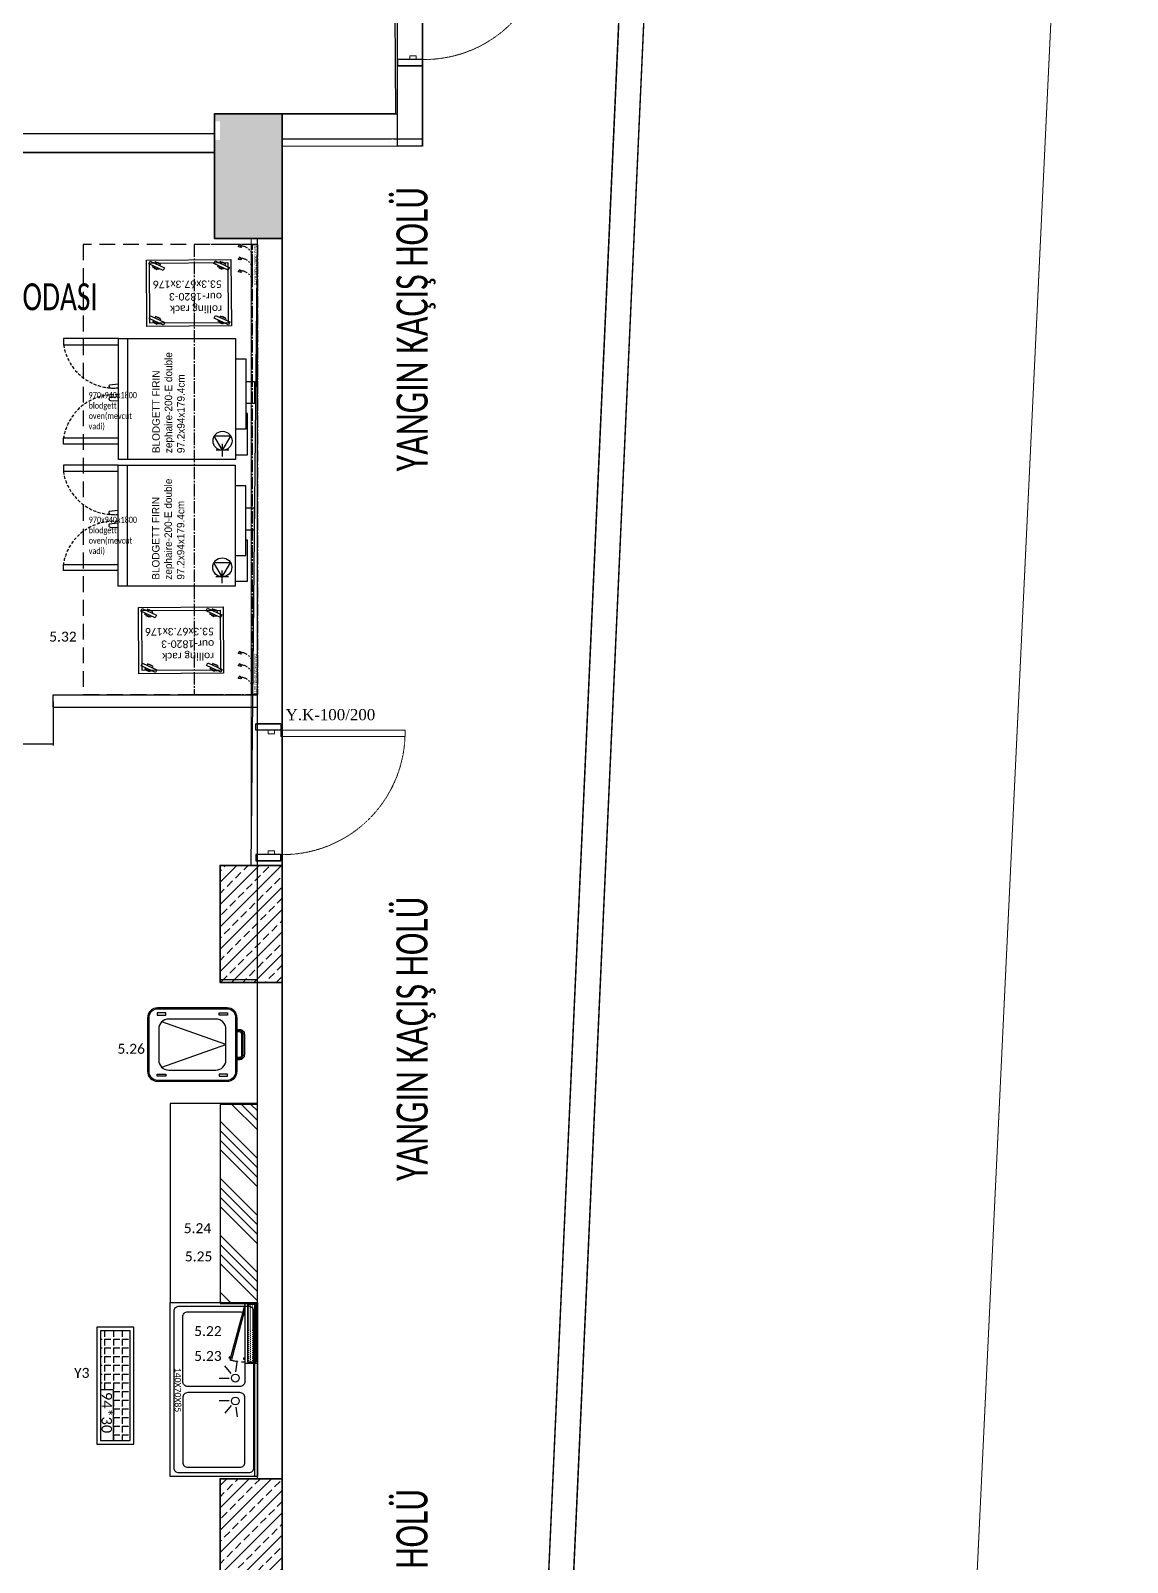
# Model space of a CAD drawing. Header units: millimetres. Extents: x -10496 to -5455, y -188 to 7293.
# Drawn here: x -6337 to -5455, y 3586 to 4817 of the extents above; entities that cross this region are included whole.
import ezdxf

# ---------------------------------------------------------------- set-up
doc = ezdxf.new("R2010")
doc.units = ezdxf.units.MM
for name, pattern in [('300_Z4_FCD_F03$0$GESTRICHELT', [0.75, 0.5, -0.25]), ('DASHED', [19.05, 12.7, -6.35]), ('GEN7', [13.75, 10, -1.25, 1.25, -1.25]), ('HIDDEN2', [4.7625, 3.175, -1.5875])]:
    doc.linetypes.add(name, pattern=pattern)
for name, color, linetype, lineweight in [('00 DUVAR', 32, 'Continuous', 35), ('00 KAPI YAZISI', 48, 'Continuous', 18), ('00 KOLON TARARMA', 43, 'Continuous', 13), ('00 KORDİNAT', 31, 'Continuous', 13), ('00 TEFRİŞ', 252, 'Continuous', 13), ('alan_net', 30, 'Continuous', 0), ('GJC_duvar', 10, 'Continuous', 30), ('GJC_kolon', 87, 'Continuous', 35), ('GJC_ölçüler', 253, 'Continuous', 5), ('kapı_kanadı', 40, 'Continuous', 20), ('kapı_kasa', 30, 'Continuous', 25), ('no3_yazı tefriş', 152, 'Continuous', 0), ('no3_ölçü tefriş', 252, 'Continuous', 0)]:
    doc.layers.add(name, color=color, linetype=linetype, lineweight=lineweight)
for name, color, linetype in [('200-EquipBorder-2d', 9, 'Continuous'), ('GJC ALAN', 2, 'Continuous'), ('GJC_paslanmaz', 134, 'Continuous'), ('GJC_yazı', 11, 'Continuous'), ('Kıtc-002 Çizgi', 7, 'Continuous'), ('Kıtc-006 Yazı 001', 1, 'Continuous'), ('Kıtc-008 Rakam', 1, 'Continuous'), ('Kıtc-028 Yer Izgarası', 252, 'Continuous'), ('Kıtc-040 Davlumbaz', 4, 'Continuous'), ('S2000-002 Çizgi', 7, 'Continuous')]:
    doc.layers.add(name, color=color, linetype=linetype)
doc.styles.add('RomanS', font='times.ttf')
doc.styles.get("Standard").update_dxf_attribs({"font": 'calibri.ttf', "height": 15})
doc.styles.add('Ölçü50', font='calibri.ttf', dxfattribs={"width": 0.7})
doc.dimstyles.new('olcu-10', dxfattribs={"dimtxt": 15, "dimasz": 1, "dimexe": 1.25, "dimexo": 0.625, "dimgap": 0.5, "dimtad": 1, "dimdec": 0, "dimzin": 9, "dimtxsty": 'Ölçü50', "dimblk": 'ARCHTICK', "dimcen": 2, "dimclrd": 256, "dimclre": 256, "dimclrt": 6, "dimazin": 2, "dimtfac": 1, "dimtdec": 0, "dimtix": 1, "dimtmove": 0, "dimatfit": 3, "dimldrblk": 'ARCHTICK', "dimfxl": 1, "dimlwd": -1, "dimarcsym": 0})
pattern_1 = [(45, (78636.961, -7834.581), (-8.980256, 8.980256), []), (45, (78645.941, -7834.581), (-8.980256, 8.980256), [6.35, -3.175])]

# ---------------------------------------------------------------- blocks, each defined once
blk = doc.blocks.new('*U70')
h = blk.add_hatch()
h.set_pattern_fill('ANSI34', color=253, scale=1.7)
h.paths.add_polyline_path([(159.8, -30), (159.8, 0), (0, 0), (0, -30)])
at = {"layer": 'Kıtc-002 Çizgi'}
blk.add_lwpolyline([(0, -30), (159.8, -30), (159.8, 0), (0, 0)], close=True, dxfattribs=at)
blk = doc.blocks.new('A$C7BCF7DCD')
at = {"layer": 'Kıtc-002 Çizgi'}
h = blk.add_hatch(dxfattribs=at)
h.set_pattern_fill('DOTS', color=256, style=0)
h.set_pattern_definition([(0, (-5227.2797, -8366.9668), (0.79375, 1.5875), [0, -1.5875])])
h.paths.add_polyline_path([(1, 10.2), (1, 3.2), (47, 3.2), (47, 10.2)])
at = {"color": 8}
for p, q in [((1, 1.2, 7.5), (45.4, -10.8)), ((4.7, 1.2, 7.5), (45.1, -9.6, 0.1))]:
    blk.add_line(p, q, dxfattribs=at)
at = {"elevation": 7.5}
for points in [[(1, 1.2), (47, 1.2)], [(47, 1.2), (47, 1.2)]]:
    blk.add_lwpolyline(points, dxfattribs=at)
at = {"color": 8, "linetype": 'DASHED', "ltscale": 0.5}
blk.add_arc((1.3, 1.1, 15), 45.7, 344.8979, 0.0254, dxfattribs=at)
at = {"color": 8}
blk.add_arc((44.2, -10.5, 0.1), 1.23, 348.2214, 43.6956, dxfattribs=at)
at = {"layer": '200-EquipBorder-2d', "elevation": 7.5}
blk.add_lwpolyline([(0, 1.2), (48, 1.2), (48, 11.2), (0, 11.2)], close=True, dxfattribs=at)
blk.add_lwpolyline([(44, 1.2), (44, 0), (45, 0), (45, 1.2)], dxfattribs=at)
at = {"layer": '200-EquipBorder-2d', "color": 8}
blk.add_lwpolyline([(43.2, -10.2), (42.9, -11.3), (43.9, -11.6), (44.2, -10.4)], dxfattribs=at)
at = {"layer": 'Kıtc-002 Çizgi', "elevation": 7.5}
blk.add_lwpolyline([(1, 3.2), (47, 3.2), (47, 10.2), (1, 10.2)], close=True, dxfattribs=at)
blk = doc.blocks.new('rölöveteyit')
at = {"layer": '00 KOLON TARARMA'}
h = blk.add_hatch(dxfattribs=at)
h.set_pattern_fill('ANSI33', color=256, scale=2, angle=360, style=0)
h.set_pattern_definition([(45, (1742.308, -41769.38), (-8.980256, 8.980256), []), (45, (1751.288, -41769.38), (-8.980256, 8.980256), [6.35, -3.175])])
h.paths.add_polyline_path([(30417, -26995.7), (30420, -26995.7), (30420, -26985.7), (30348, -26985.7), (30348, -27055.7), (30362, -27055.7), (30417, -27055.7)])
h.paths.add_polyline_path([(30401, -26375.7), (30348, -26375.7), (30348, -26625.7), (30401, -26625.7)])
h.paths.add_polyline_path([(31913, -26564.5), (31913, -26375.7), (31860, -26375.7), (31860, -26625.7), (31913, -26625.7)])
h.paths.add_polyline_path([(32967, -27005.7), (32967, -26999.7), (32967, -26985.7), (32967, -26979.7), (32912.5, -26979.7), (32912.5, -26985.7), (32917, -26985.7), (32917, -27000.7), (32912.5, -27000.7), (32912.5, -27079.7), (32967, -27079.7)])
h = blk.add_hatch(dxfattribs=at)
h.set_pattern_fill('ANSI33', color=256, scale=2, angle=360, style=0)
h.set_pattern_definition(pattern_1)
h.paths.add_polyline_path([(32967, -27583.7), (32917, -27583.7), (32917, -27677.7), (32967, -27677.7)])
h = blk.add_hatch(dxfattribs=at)
h.set_pattern_fill('ANSI33', color=256, scale=2, angle=360, style=0)
h.set_pattern_definition(pattern_1)
h.paths.add_polyline_path([(32967, -28169.7), (32917, -28169.7), (32917, -28076.7), (32967, -28076.7)])
blk.add_line((32942, -27583.7), (32942, -27079.7))
at = {"layer": '00 KORDİNAT'}
blk.add_lwpolyline([(33646.7, -25609.7), (33360.5, -31628.6), (31791.4, -31667.6), (31765.6, -29875.7), (30269, -29875.7), (30318.3, -30860.3), (28946.3, -30950.6), (28889.3, -29876.8), (28605.5, -24467.7), (29654.9, -24436.6), (33646.7, -25609.7)], dxfattribs=at)
at = {"layer": 'alan_net'}
blk.add_lwpolyline([(33079.8, -25979.2), (33279.3, -25979.2), (33127, -29349.7), (32967, -29349.7), (32967, -26999.7), (33079.8, -26999.7)], close=True, dxfattribs=at)
at = {"layer": 'GJC_duvar'}
for p, q in [((33079.8, -26999.7), (33079.8, -25979.2)), ((32967, -26979.7), (33054.8, -26979.7)), ((33054.8, -26979.7), (33058.2, -26979.7)), ((32967, -26999.7), (33054.8, -26999.7)), ((33056.3, -26999.7), (33079.8, -26999.7))]:
    blk.add_line(p, q, dxfattribs=at)
for points in [[(32967, -29375.7), (33146.2, -29375.7), (33300.7, -25959.2), (33018.2, -25959.2)], [(32967, -29355.7), (33127, -29355.7), (33279.8, -25979.2), (33079.8, -25979.2)], [(33059.8, -26985.7), (33059.8, -25997.2)], [(32967, -27585.7), (32967, -26985.7)], [(33054.8, -26979.7), (33059.8, -26979.7)], [(32947, -28076.7), (32947, -27675.7)], [(32967, -28075.7), (32967, -27675.7)]]:
    blk.add_lwpolyline(points, dxfattribs=at)
at = {"layer": 'GJC_kolon'}
for points in [[(32967, -26979.7), (32912.5, -26979.7), (32912.5, -27079.7), (32967, -27079.7), (32967, -26979.7)], [(32967, -27677.7), (32917, -27677.7), (32917, -27583.7), (32967, -27583.7), (32967, -27675.7)], [(32967, -28076.7), (32917, -28076.7), (32917, -28169.7), (32967, -28169.7), (32967, -28075.7)]]:
    blk.add_lwpolyline(points, dxfattribs=at)
at = {"layer": 'GJC_yazı', "lineweight": 0, "char_height": 25, "attachment_point": 1, "rotation": 90.0406, "style": 'Ölçü50'}
for insert in [(33059, -27267), (33059, -27837.4), (33059, -28313.5)]:
    blk.add_mtext_dynamic_manual_height_columns('{\\fCalibri Light|b0|i0|c162|p34;YANGIN KAÇIŞ HOLÜ}', width=391.124, gutter_width=0.315, heights=[178.6], dxfattribs=dict(at, insert=insert))
blk = doc.blocks.new('A$C0AEF45DB')
at = {"layer": 'Kıtc-002 Çizgi'}
for p, q in [((55.8, 52.8), (48, 53.9)), ((84.2, 52.8), (92, 53.9)), ((57.1, 49), (51, 43.9)), ((61, 47.3), (61, 39.4)), ((79, 47.3), (79, 39.4)), ((82.9, 49), (89, 43.9))]:
    blk.add_line(p, q, dxfattribs=at)
for points in [[(140, 0), (0, 0), (0, 70), (140, 70)], [(140, 68), (0, 68), (0, 70), (140, 70)]]:
    blk.add_lwpolyline(points, close=True, dxfattribs=at)
for points in [[(133, 3), (7, 3, -0.414214), (3, 7), (3, 63, -0.414214), (7, 67), (133, 67, -0.414214), (137, 63), (137, 7, -0.414214)], [(63.5, 10), (11.5, 10, -0.414214), (7.5, 14), (7.5, 56, -0.414214), (11.5, 60), (63.5, 60, -0.414214), (67.5, 56), (67.5, 14, -0.414214)], [(76.5, 10), (128.5, 10, 0.414214), (132.5, 14), (132.5, 56, 0.414214), (128.5, 60), (76.5, 60, 0.414214), (72.5, 56), (72.5, 14, 0.414214)]]:
    blk.add_lwpolyline(points, format="xyb", close=True, dxfattribs=at)
for centre in [(60.8, 52.3), (79.2, 52.3)]:
    blk.add_circle(centre, 3.19, dxfattribs=at)
blk = doc.blocks.new('A$C31EF3A2A')
at = {"layer": 'Kıtc-002 Çizgi'}
blk.add_blockref('A$C0AEF45DB', (0, 0), dxfattribs=at)
at = {"insert": (52.5, 8.6), "char_height": 5, "attachment_point": 1}
blk.add_mtext_dynamic_manual_height_columns('{\\fCalibri|b0|i0|c162|p34;\\C132;140X70X85}', width=57.522, gutter_width=50, heights=[0], dxfattribs=at)
blk = doc.blocks.new('A$C039B540A')
at = {"layer": 'Kıtc-002 Çizgi'}
for p, q in [((11.3, 66.5), (29.5, 14.9)), ((29.5, 14.9), (47.7, 66.5))]:
    blk.add_line(p, q, dxfattribs=at)
for points in [[(0, 69.9), (0, 13.9, 0.414214), (8, 5.9), (51, 5.9, 0.414214), (59, 13.9), (59, 69.9, 0.414214), (51, 77.9), (8, 77.9, 0.414214)], [(1, 69.9), (1, 13.9, 0.414214), (8, 6.9), (51, 6.9, 0.414214), (58, 13.9), (58, 69.9, 0.414214), (51, 76.9), (8, 76.9, 0.414214)], [(9, 60.9), (9, 22.9, 0.414214), (17, 14.9), (42, 14.9, 0.414214), (50, 22.9), (50, 60.9, 0.414214), (42, 68.9), (17, 68.9, 0.414214)], [(19.3, 5.9), (19.3, 4, 0.414214), (21.3, 2), (37.7, 2, 0.414214), (39.7, 4), (39.7, 5.9), (41.7, 5.9), (41.7, 4, -0.414214), (37.7, 0), (21.3, 0, -0.414214), (17.3, 4), (17.3, 5.9)]]:
    blk.add_lwpolyline(points, format="xyb", close=True, dxfattribs=at)
for points in [[(4, 70.1), (5.8, 70.1), (5.8, 63.3), (4, 63.3)], [(55, 70.1), (53.2, 70.1), (53.2, 63.3), (55, 63.3)], [(4, 13.7), (5.8, 13.7), (5.8, 20.4), (4, 20.4)], [(55, 13.7), (53.2, 13.7), (53.2, 20.4), (55, 20.4)]]:
    blk.add_lwpolyline(points, close=True, dxfattribs=at)
blk.add_lwpolyline([(18.3, 5.9), (18.3, 4, 0.414214), (21.3, 1), (37.7, 1, 0.414214), (40.7, 4), (40.7, 5.9)], format="xyb", dxfattribs=at)
blk = doc.blocks.new('A$C11D46695')
at = {"layer": 'Kıtc-028 Yer Izgarası'}
for p, q in [((94.1, 30), (0, 30)), ((0, 30), (0, 0)), ((91.1, 27), (3, 27)), ((3, 27), (3, 3)), ((9.6, 20.4), (9.6, 25.5)), ((16.6, 20.4), (16.6, 25.5)), ((23.6, 20.4), (23.6, 25.5)), ((30.6, 20.4), (30.6, 25.5)), ((37.6, 20.4), (37.6, 25.5)), ((44.6, 20.4), (44.6, 25.5)), ((51.6, 20.4), (51.6, 25.5)), ((58.5, 20.4), (58.5, 25.5)), ((65.5, 20.4), (65.5, 25.5)), ((72.5, 20.4), (72.5, 25.5)), ((79.5, 20.4), (79.5, 25.5)), ((86.5, 20.4), (86.5, 25.5)), ((91.1, 3), (91.1, 27)), ((94.1, 0), (94.1, 30)), ((3, 20.4), (7.7, 20.4)), ((3, 13.4), (7.7, 13.4)), ((9.6, 20.4), (14.7, 20.4)), ((9.6, 13.4), (9.6, 18.5)), ((9.6, 13.4), (14.7, 13.4)), ((16.6, 20.4), (21.7, 20.4)), ((16.6, 13.4), (16.6, 18.5)), ((16.6, 13.4), (21.7, 13.4)), ((23.6, 20.4), (28.7, 20.4)), ((23.6, 13.4), (23.6, 18.5)), ((23.6, 13.4), (28.7, 13.4)), ((30.6, 20.4), (35.7, 20.4)), ((30.6, 13.4), (30.6, 18.5)), ((30.6, 13.4), (35.7, 13.4)), ((37.6, 20.4), (42.7, 20.4)), ((37.6, 13.4), (37.6, 18.5)), ((37.6, 13.4), (42.7, 13.4)), ((44.6, 20.4), (49.7, 20.4)), ((44.6, 13.4), (44.6, 18.5)), ((44.6, 13.4), (49.7, 13.4)), ((91.1, 13.5), (50.4, 13.5)), ((50.4, 13.5), (50.4, 3)), ((51.6, 20.4), (56.6, 20.4)), ((51.6, 13.4), (51.6, 18.5)), ((51.6, 13.4), (56.6, 13.4)), ((58.5, 20.4), (63.6, 20.4)), ((58.5, 13.4), (58.5, 18.5)), ((58.5, 13.4), (63.6, 13.4)), ((65.5, 20.4), (70.6, 20.4)), ((65.5, 13.4), (65.5, 18.5)), ((65.5, 13.4), (70.6, 13.4)), ((72.5, 20.4), (77.6, 20.4)), ((72.5, 13.4), (72.5, 18.5)), ((72.5, 13.4), (77.6, 13.4)), ((79.5, 20.4), (84.6, 20.4)), ((79.5, 13.4), (79.5, 18.5)), ((79.5, 13.4), (84.6, 13.4)), ((86.5, 20.4), (91.1, 20.4)), ((86.5, 13.4), (86.5, 18.5)), ((86.5, 13.4), (91.1, 13.4)), ((91.1, 3), (91.1, 13.5)), ((0, 0), (94.1, 0)), ((3, 6.4), (7.7, 6.4)), ((3, 3), (91.1, 3)), ((9.6, 6.4), (9.6, 11.5)), ((9.6, 6.4), (14.7, 6.4)), ((9.6, 3), (9.6, 4.5)), ((16.6, 6.4), (16.6, 11.5)), ((16.6, 6.4), (21.7, 6.4)), ((16.6, 3), (16.6, 4.5)), ((23.6, 6.4), (23.6, 11.5)), ((23.6, 6.4), (28.7, 6.4)), ((23.6, 3), (23.6, 4.5)), ((30.6, 6.4), (30.6, 11.5)), ((30.6, 6.4), (35.7, 6.4)), ((30.6, 3), (30.6, 4.5)), ((37.6, 6.4), (37.6, 11.5)), ((37.6, 6.4), (42.7, 6.4)), ((37.6, 3), (37.6, 4.5)), ((44.6, 6.4), (44.6, 11.5)), ((44.6, 6.4), (49.7, 6.4)), ((44.6, 3), (44.6, 4.5)), ((50.4, 3), (91.1, 3))]:
    blk.add_line(p, q, dxfattribs=at)
blk.add_text('94*30', height=8.4, dxfattribs=at).set_placement((52.1, 3.9))
blk = doc.blocks.new('new ytong')
at = {"layer": '00 TEFRİŞ', "color": 8}
blk.add_line((-17630.6, 4985.6), (-17630.6, 6012), dxfattribs=at)
for points in [[(-17431, 6012), (-17583.3, 2635.6), (-17743.3, 2635.6), (-17743.3, 4985.6), (-17630.6, 4985.6), (-17630.6, 6012)], [(-17650.6, 5005.6), (-17650.6, 6012)]]:
    blk.add_lwpolyline(points, dxfattribs=at)
at = {"layer": 'GJC_duvar'}
blk.add_lwpolyline([(-17650.6, 4985.6), (-17650.6, 6012), (-17630.6, 6012), (-17630.6, 4985.6)], close=True, dxfattribs=at)
blk.add_lwpolyline([(-18084.5, 4980.6), (-17797.8, 4980.6), (-17797.8, 4995.6), (-18084.5, 4995.5)], dxfattribs=at)
at = {"layer": 'GJC_duvar', "color": 3}
for points in [[(-17927.6, 4544.8), (-17763.3, 4544.8)], [(-17927.6, 4534.8), (-17927.6, 4544.8)], [(-17927.6, 4534.8), (-17763.3, 4534.8)]]:
    blk.add_lwpolyline(points, dxfattribs=at)
blk = doc.blocks.new('tgtgtgt')
at = {"color": 143, "true_color": 0x7aafdf}
for p, q in [((29700.1, -21198.4), (29699.7, -21204.7)), ((29703.1, -21204.8), (29702.3, -21197.5)), ((29710.3, -21198.4), (29709.9, -21204.7)), ((29713.3, -21204.8), (29712.5, -21197.5)), ((29652.6, -21212.4), (29749.8, -21212.4)), ((29656.5, -21298.8), (29656.5, -21308.7)), ((29677.2, -21298.8), (29677.2, -21307.4)), ((29733.3, -21307.4), (29733.3, -21298.8)), ((29656.5, -21308.7), (29689.6, -21308.7)), ((29677.2, -21307.4), (29733.3, -21307.4)), ((29689.6, -21308.7), (29689.6, -21307.4)), ((29697.6, -21314.1), (29697.6, -21307.4)), ((29715.4, -21307.4), (29715.4, -21314.1)), ((29715.4, -21314.1), (29697.6, -21314.1))]:
    blk.add_line(p, q, dxfattribs=at)
blk.add_lwpolyline([(29652.6, -21298.8), (29652.6, -21204.8), (29749.8, -21204.8), (29749.8, -21298.8)], close=True, dxfattribs=at)
for centre in [(29701.4, -21198.4), (29711.6, -21198.4)]:
    blk.add_arc(centre, 1.27, 45, 180, dxfattribs=at)
at = {"layer": 'S2000-002 Çizgi', "color": 143, "true_color": 0x7aafdf}
for p, q in [((29660.1, -21288.5), (29671.4, -21281.8)), ((29660.1, -21293.6), (29660.1, -21283.4)), ((29671.4, -21295.2), (29671.4, -21281.8)), ((29655, -21288.5), (29665.2, -21288.5)), ((29660.1, -21288.5), (29671.4, -21295.2))]:
    blk.add_line(p, q, dxfattribs=at)
for points in [[(29665.1, -21204.8), (29665.1, -21160.7)], [(29665.1, -21160.7), (29670, -21160.7), (29670, -21204.8)], [(29749.8, -21160.7), (29744.9, -21160.7), (29744.9, -21204.8)], [(29749.8, -21204.8), (29749.8, -21160.7)]]:
    blk.add_lwpolyline(points, dxfattribs=at)
blk.add_circle((29667.7, -21288.5), 7.65, dxfattribs=at)
at = {"layer": 'S2000-002 Çizgi', "color": 143, "linetype": '300_Z4_FCD_F03$0$GESTRICHELT', "ltscale": 5, "true_color": 0x7aafdf}
for centre, start, end in [((29663.8, -21201.1), 354.8467, 81.2997), ((29751, -21201.1), 98.7003, 185.1533)]:
    blk.add_arc(centre, 40.9, start, end, dxfattribs=at)
at = {"color": 143, "true_color": 0x7aafdf, "insert": (29657.8, -21232, -0.1), "char_height": 6, "width": 92.443, "attachment_point": 1}
blk.add_mtext('{\\fManrope Light|b0|i0|c0|p2;BLODGETT\\fManrope Light|b0|i0|c162|p2; FIRIN\\fManrope Light|b0|i0|c0|p2;\\Pzephaire-200-E double\\P97.2x94x179.4cm}', dxfattribs=at)
blk = doc.blocks.new('h18')
at = {"layer": 'GJC_paslanmaz', "elevation": 0.1}
for points in [[(30011.2, 16888.9), (30079.2, 16888.9), (30079.2, 16835.6), (30011.2, 16835.6)], [(30076.7, 16838.1), (30013.7, 16838.1), (30013.7, 16886.4), (30076.7, 16886.4)]]:
    blk.add_lwpolyline(points, close=True, dxfattribs=at)
for points in [[(30012.4, 16885.8), (30013.4, 16888.1), (30024.9, 16882.6), (30023.8, 16880.4), (30012.4, 16885.8)], [(30015.8, 16884.2), (30015.4, 16883.2), (30019.9, 16881.1), (30020.4, 16882)], [(30018.8, 16881.6), (30018.6, 16881.2), (30016.3, 16882.3), (30016.5, 16882.7)], [(30016.9, 16886.4), (30017.3, 16887.3), (30021.9, 16885.2), (30021.4, 16884.3)], [(30020.7, 16885.7), (30020.9, 16886.2), (30018.7, 16887.2), (30018.5, 16886.8)], [(30064.7, 16885.8), (30065.8, 16888.1), (30077.3, 16882.6), (30076.2, 16880.4), (30064.7, 16885.8)], [(30068.2, 16884.2), (30067.8, 16883.2), (30072.3, 16881.1), (30072.7, 16882)], [(30071.1, 16881.6), (30070.9, 16881.2), (30068.7, 16882.3), (30068.9, 16882.7)], [(30069.3, 16886.4), (30069.7, 16887.3), (30074.2, 16885.2), (30073.8, 16884.3)], [(30073.1, 16885.7), (30073.3, 16886.2), (30071, 16887.2), (30070.8, 16886.8)], [(30012.4, 16841.9), (30013.4, 16844.1), (30024.9, 16838.7), (30023.8, 16836.5), (30012.4, 16841.9)], [(30016.9, 16842.5), (30017.3, 16843.4), (30021.9, 16841.3), (30021.4, 16840.4)], [(30020.7, 16841.8), (30020.9, 16842.2), (30018.7, 16843.3), (30018.5, 16842.9)], [(30064.7, 16841.9), (30065.8, 16844.1), (30077.3, 16838.7), (30076.2, 16836.5), (30064.7, 16841.9)], [(30069.3, 16842.5), (30069.7, 16843.4), (30074.2, 16841.3), (30073.8, 16840.4)], [(30073.1, 16841.8), (30073.3, 16842.2), (30071, 16843.3), (30070.8, 16842.9)], [(30015.8, 16840.2), (30015.4, 16839.3), (30019.9, 16837.2), (30020.4, 16838.1)], [(30018.8, 16837.7), (30018.6, 16837.3), (30016.3, 16838.3), (30016.5, 16838.8)], [(30068.2, 16840.2), (30067.8, 16839.3), (30072.3, 16837.2), (30072.7, 16838.1)], [(30071.1, 16837.7), (30070.9, 16837.3), (30068.7, 16838.3), (30068.9, 16838.8)]]:
    blk.add_lwpolyline(points, dxfattribs=at)
at = {"layer": 'no3_yazı tefriş', "insert": (30018.6, 16878.3), "char_height": 6, "width": 229.896, "attachment_point": 1}
blk.add_mtext('rolling rack\\Pour-1820-3\\P53.3x67.3x176', dxfattribs=at)
blk = doc.blocks.new('*U59')
at = {"layer": 'Kıtc-040 Davlumbaz', "color": 13, "linetype": 'GEN7', "true_color": 0xff4747}
for points in [[(7695.9, -1334.4), (7695.9, -1385.4), (8057.7, -1385.4), (8057.7, -1334.4)], [(7695.9, -1334.4), (8057.7, -1334.4), (8057.7, -1338.4), (7695.9, -1338.4)], [(7697.9, -1350), (7695.9, -1348.4), (7698.3, -1347.4)], [(7707.9, -1350), (7705.9, -1348.4), (7708.3, -1347.4)], [(7717.9, -1350), (7715.9, -1348.4), (7718.3, -1347.4)], [(8024.7, -1350), (8022.7, -1348.4), (8025.1, -1347.4)], [(8034.7, -1350), (8032.7, -1348.4), (8035.1, -1347.4)], [(8044.7, -1350), (8042.7, -1348.4), (8045.1, -1347.4)]]:
    blk.add_lwpolyline(points, close=True, dxfattribs=at)
for centre in [(7706.7, -1348), (7716.7, -1348), (7726.7, -1348), (8033.5, -1348), (8043.5, -1348), (8053.5, -1348)]:
    blk.add_arc(centre, 9.63, 63.9592, 179.4515, dxfattribs=at)
at = {"layer": 'Kıtc-040 Davlumbaz', "color": 13, "linetype": 'GEN7', "true_color": 0xff4747, "char_height": 2, "attachment_point": 1}
for insert in [(7696.9, -1335.3), (8025.2, -1335.1)]:
    blk.add_mtext_dynamic_manual_height_columns('DAVLUMBAZ EMİŞ HATTI', width=155.026, gutter_width=35, heights=[0], dxfattribs=dict(at, insert=insert))
blk = doc.blocks.new('100 200')
at = {"layer": '00 DUVAR'}
for p, q in [((-9576, 4788.3), (-9596, 4788.3)), ((-9576, 4678.3), (-9596, 4678.3))]:
    blk.add_line(p, q, dxfattribs=at)
at = {"layer": '00 KORDİNAT', "color": 60, "linetype": 'HIDDEN2', "lineweight": 13, "ltscale": 0.025}
blk.add_arc((-9574.3, 4781.6), 98.3, 268.9919, 1.0081, dxfattribs=at)
at = {"layer": 'kapı_kanadı', "color": 40, "linetype": 'Continuous', "lineweight": 20}
for points in [[(-9586, 4783.3), (-9586, 4780.3), (-9581, 4780.3), (-9581, 4783.3)], [(-9576, 4783.3), (-9576, 4778.3), (-9476, 4778.3), (-9476, 4783.3)], [(-9586, 4683.3), (-9586, 4686.3), (-9581, 4686.3), (-9581, 4683.3)]]:
    blk.add_lwpolyline(points, close=True, dxfattribs=at)
at = {"layer": 'kapı_kasa', "color": 30, "linetype": 'Continuous', "lineweight": 25}
for points in [[(-9596, 4783.3), (-9596, 4788.3), (-9576, 4788.3), (-9576, 4783.3)], [(-9596, 4683.3), (-9596, 4678.3), (-9576, 4678.3), (-9576, 4683.3)]]:
    blk.add_lwpolyline(points, close=True, dxfattribs=at)
at = {"layer": '00 KAPI YAZISI', "color": 0, "style": 'RomanS'}
blk.add_text('Y.K-100/200', height=9, dxfattribs=at).set_placement((-9572.1, 4791.3))
blk = doc.blocks.new('_ArchTick')
at = {"layer": 'Kıtc-002 Çizgi', "color": 0, "const_width": 0.15}
blk.add_lwpolyline([(-0.5, -0.5), (0.5, 0.5)], dxfattribs=at)

msp = doc.modelspace()

# ---------------------------------------------------------------- linework, layer by layer
at = {"layer": '00 KORDİNAT'}
msp.add_lwpolyline([(-5455.2, 6120.2), (-5741.5, 101.4), (-7310.5, 62.4), (-7336.4, 1854.3), (-8832.9, 1854.3), (-8783.6, 869.7), (-10155.6, 779.4), (-10212.6, 1853.1), (-10496.4, 7262.2), (-9447, 7293.3), (-5455.2, 6120.2)], dxfattribs=at)
at = {"layer": 'GJC_duvar'}
msp.add_line((-6022.2, 4724.3), (-6022.2, 5750.7), dxfattribs=at)
for points in [[(-6134.9, 2354.3), (-5955.8, 2354.3), (-5801.2, 5770.7), (-6022.2, 5770.7)], [(-6134.9, 2374.3), (-5974.9, 2374.3), (-5822.2, 5750.7), (-6042.2, 5750.7)], [(-6042.2, 4744.3), (-6042.2, 5750.7)], [(-6134.9, 4144.3), (-6134.9, 4744.3)], [(-6154.9, 3654.3), (-6154.9, 4650.3)], [(-6134.9, 3654.3), (-6134.9, 4054.3)]]:
    msp.add_lwpolyline(points, dxfattribs=at)

# ---------------------------------------------------------------- block references
at = {"rotation": 270}
msp.add_blockref('*U70', (-6154.9, 3954.1), dxfattribs=at)
at = {"layer": 'Kıtc-002 Çizgi', "rotation": 270}
msp.add_blockref('A$C7BCF7DCD', (-6166.1, 3794.3, -7.5), dxfattribs=at)

# ---------------------------------------------------------------- next in the draw order: block references
at = {"layer": 'GJC_ölçüler'}
msp.add_blockref('rölöveteyit', (-39101.9, 31730), dxfattribs=at)

# ---------------------------------------------------------------- next in the draw order: linework, layer by layer
msp.add_lwpolyline([(-6224.9, 3955), (-6224.9, 3795), (-6154.9, 3795), (-6154.9, 3955)], close=True)

# ---------------------------------------------------------------- next in the draw order: block references
at = {"rotation": 270}
msp.add_blockref('A$C31EF3A2A', (-6224.9, 3795), dxfattribs=at)
at = {"layer": 'Kıtc-002 Çizgi', "rotation": 89.99999999999999}
msp.add_blockref('A$C039B540A', (-6165.3, 3972.8), dxfattribs=at)
at = {"layer": 'Kıtc-028 Yer Izgarası', "rotation": 270}
msp.add_blockref('A$C11D46695', (-6284.1, 3775.1), dxfattribs=at)

# ---------------------------------------------------------------- next in the draw order: texts
at = {"layer": 'Kıtc-008 Rakam', "color": 1}
for s, p in [('5.26', (-6267.4, 3994.9)), ('5.24', (-6214.1, 3850.7)), ('5.25', (-6213.2, 3828)), ('5.22', (-6205.7, 3768)), ('5.23', (-6205.7, 3748)), ('Y3', (-6302.3, 3734.4))]:
    msp.add_text(s, height=8, dxfattribs=at).set_placement(p)

# ---------------------------------------------------------------- next in the draw order: block references
at = {"layer": 'GJC_duvar', "color": 41, "true_color": 0xf4ee51}
msp.add_blockref('new ytong', (11608.5, -261.3), dxfattribs=at)

# ---------------------------------------------------------------- next in the draw order: linework, layer by layer
at = {"layer": 'GJC ALAN', "color": 40, "lineweight": 30, "true_color": 0xf8d731}
msp.add_lwpolyline([(-6045.2, 4954.4), (-6043.7, 4750.3), (-6189.4, 4750.3), (-6189.4, 4734.3), (-6975.2, 4734.3), (-6975.4, 4329.3), (-6925.1, 4328.3), (-6925.2, 2969), (-7194.9, 2969)], dxfattribs=at)
msp.add_lwpolyline([(-6189.4, 4719.3), (-6975.2, 4719.3), (-6974.8, 4329.3), (-6923.3, 4328.3), (-6909.4, 4329.3), (-6910.2, 2969.8), (-6184.9, 2969.8), (-6184.9, 3054.3), (-6154.9, 3054.3), (-6154.9, 3560.3), (-6184.9, 3560.3), (-6184.9, 3653.3), (-6154.9, 3653.3), (-6154.9, 4054.3), (-6184.9, 4054.3), (-6184.9, 4146.3), (-6159.9, 4146.3), (-6154.9, 4650.3), (-6189.4, 4650.3)], close=True, dxfattribs=at)
at = {"layer": 'Kıtc-040 Davlumbaz', "linetype": 'DASHED'}
msp.add_lwpolyline([(-6294.9, 4283.6), (-6154.9, 4283.6), (-6154.9, 4645.4), (-6294.9, 4645.4)], close=True, dxfattribs=at)

# ---------------------------------------------------------------- next in the draw order: block references
at = {"color": 253, "rotation": 270}
msp.add_blockref('*U59', (-4820.4, 12341.3), dxfattribs=at)
at = {"layer": 'GJC_duvar', "color": 41, "true_color": 0xf4ee51}
for p in [(3553.8, 110.8), (3439.9, -528.3)]:
    msp.add_blockref('100 200', p, dxfattribs=at)
at = {"layer": 'GJC_paslanmaz', "rotation": 90}
for p in [(-27471.4, -25180.1), (-27471.6, -25281.8)]:
    msp.add_blockref('tgtgtgt', p, dxfattribs=at)
at = {"layer": 'no3_ölçü tefriş', "rotation": 180.3428759279088}
for p in [(23733.8, 21648.2, -0.1), (23727.5, 21369, -0.1)]:
    msp.add_blockref('h18', p, dxfattribs=at)

# ---------------------------------------------------------------- next in the draw order: texts
at = {"layer": 'GJC_yazı', "lineweight": 0, "char_height": 5, "attachment_point": 1, "rotation": 0.0406, "style": 'Ölçü50'}
for insert in [(-6290.6, 4526.8), (-6290.5, 4426.6)]:
    msp.add_mtext_dynamic_manual_height_columns('{\\fCalibri|b0|i0|c162|p34;970x940x1800}\\P{\\fCalibri|b0|i0|c162|p34;blodgett oven\\C2;(mevcut vadi)}', width=39.713, gutter_width=11.2, heights=[0], dxfattribs=dict(at, insert=insert))
at = {"layer": 'Kıtc-006 Yazı 001', "lineweight": 0, "insert": (-6399.8, 4614.1), "char_height": 21.6, "attachment_point": 1, "rotation": 0.0406, "style": 'Ölçü50'}
msp.add_mtext_dynamic_manual_height_columns('{\\fCalibri Light|b0|i0|c162|p34;FIRIN ODASI}', width=2129.144, gutter_width=1.53, heights=[0], dxfattribs=at)
at = {"layer": 'Kıtc-008 Rakam', "color": 1}
msp.add_text('5.32', height=8, dxfattribs=at).set_placement((-6322.3, 4326.2))

# ---------------------------------------------------------------- next in the draw order: dimensions: what is measured, and where the dimension line sits
at = {"layer": 'GJC_ölçüler', "color": 51, "lineweight": 30, "true_color": 0xf8f6b0}
msp.add_linear_dim(base=(-6319.2, 4243.9), p1=(-6439.2, 4278.6), p2=(-6319.2, 4278.6), dimstyle='olcu-10', dxfattribs=at).render()

doc.saveas('drawing.dxf')
